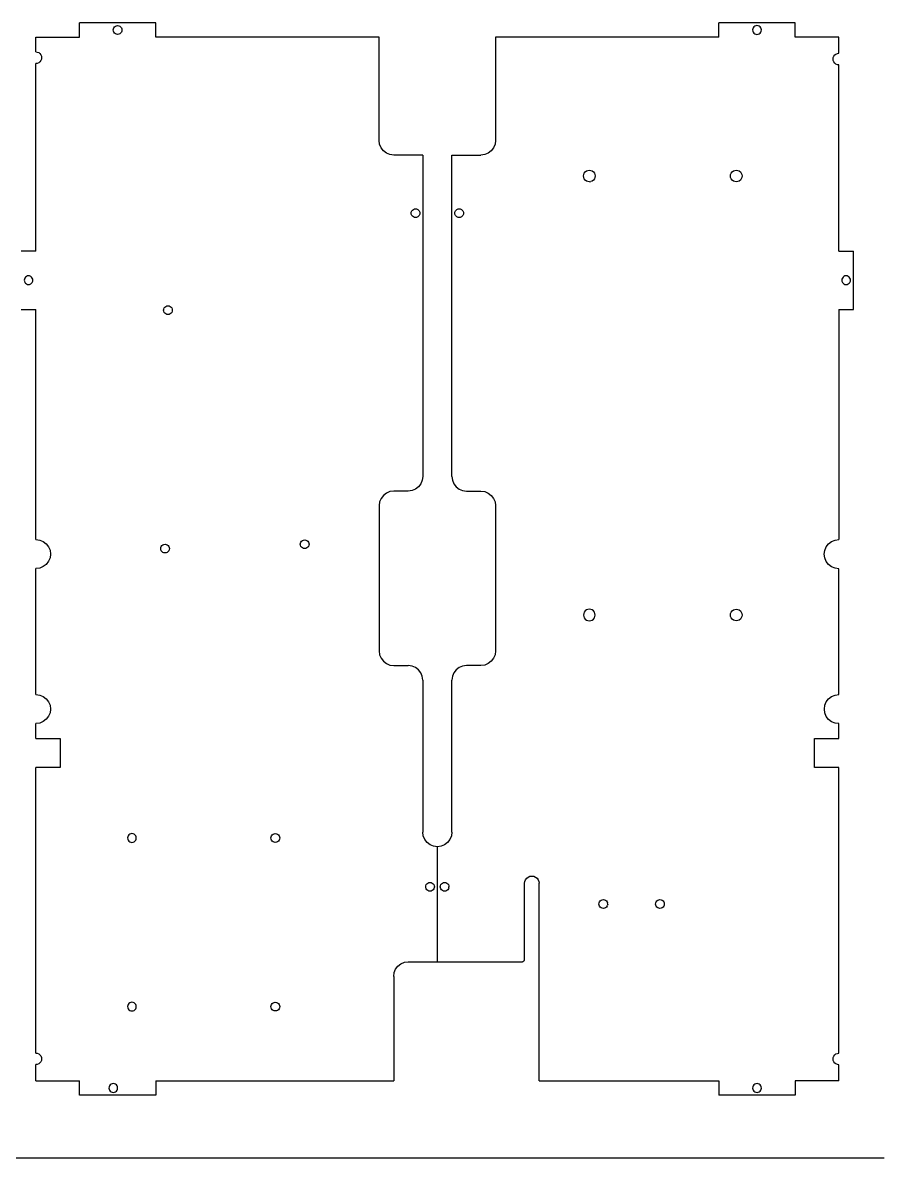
# Model space of a CAD drawing. Extents: x -11 to 589, y -194 to 206.
# Drawn here: x 292.9 to 589.1, y -194.5 to 196.1 of the extents above; entities that cross this region are included whole.
import ezdxf

# ---------------------------------------------------------------- set-up
doc = ezdxf.new("R2010")
doc.units = 0
doc.layers.get('0').update_dxf_attribs({"linetype": 'CONTINUOUS'})

msp = doc.modelspace()

# ---------------------------------------------------------------- linework, layer by layer
for p, q in [((312.4, 191.09), (312.4, 196.09)), ((338.68, 196.09), (312.4, 196.09)), ((338.68, 191.09), (338.68, 196.09)), ((558.45, 196.09), (532.18, 196.09)), ((532.18, 191.09), (532.18, 196.09)), ((558.45, 191.09), (558.45, 196.09)), ((324.01, 193.59), (324.06, 193.98)), ((324.06, 193.2), (324.01, 193.59)), ((324.06, 193.98), (324.21, 194.34)), ((324.21, 192.84), (324.06, 193.2)), ((324.21, 194.34), (324.45, 194.65)), ((324.45, 192.53), (324.21, 192.84)), ((324.45, 194.65), (324.76, 194.89)), ((324.76, 192.29), (324.45, 192.53)), ((324.76, 194.89), (325.12, 195.04)), ((325.12, 192.14), (324.76, 192.29)), ((325.12, 195.04), (325.51, 195.09)), ((325.51, 192.09), (325.12, 192.14)), ((325.51, 195.09), (325.9, 195.04)), ((325.9, 192.14), (325.51, 192.09)), ((325.9, 195.04), (326.26, 194.89)), ((326.26, 192.29), (325.9, 192.14)), ((326.26, 194.89), (326.57, 194.65)), ((326.57, 192.53), (326.26, 192.29)), ((326.57, 194.65), (326.81, 194.34)), ((326.81, 192.84), (326.57, 192.53)), ((326.81, 194.34), (326.96, 193.98)), ((326.96, 193.2), (326.81, 192.84)), ((326.96, 193.98), (327.01, 193.59)), ((327.01, 193.59), (326.96, 193.2)), ((543.86, 193.98), (543.81, 193.59)), ((543.81, 193.59), (543.86, 193.2)), ((544.01, 194.34), (543.86, 193.98)), ((543.86, 193.2), (544.01, 192.84)), ((544.25, 194.65), (544.01, 194.34)), ((544.01, 192.84), (544.25, 192.53)), ((544.56, 194.89), (544.25, 194.65)), ((544.25, 192.53), (544.56, 192.29)), ((544.93, 195.04), (544.56, 194.89)), ((544.56, 192.29), (544.93, 192.14)), ((545.31, 195.09), (544.93, 195.04)), ((544.93, 192.14), (545.31, 192.09)), ((545.7, 195.04), (545.31, 195.09)), ((545.31, 192.09), (545.7, 192.14)), ((546.06, 194.89), (545.7, 195.04)), ((545.7, 192.14), (546.06, 192.29)), ((546.37, 194.65), (546.06, 194.89)), ((546.06, 192.29), (546.37, 192.53)), ((546.61, 194.34), (546.37, 194.65)), ((546.37, 192.53), (546.61, 192.84)), ((546.76, 193.98), (546.61, 194.34)), ((546.61, 192.84), (546.76, 193.2)), ((546.81, 193.59), (546.76, 193.98)), ((546.76, 193.2), (546.81, 193.59)), ((297.41, 186.05), (297.4, 191.09)), ((297.4, 191.09), (312.4, 191.09)), ((415.43, 191.09), (338.68, 191.09)), ((415.43, 155.59), (415.43, 191.09)), ((532.18, 191.09), (455.43, 191.09)), ((455.43, 191.09), (455.43, 155.59)), ((573.45, 191.09), (558.45, 191.09)), ((573.45, 185.59), (573.45, 191.09)), ((297.41, 186.05), (297.92, 185.99)), ((297.92, 185.99), (298.41, 185.79)), ((298.41, 185.79), (298.82, 185.47)), ((298.82, 185.47), (299.14, 185.05)), ((299.14, 185.05), (299.34, 184.57)), ((299.34, 184.57), (299.41, 184.05)), ((299.41, 184.05), (299.34, 183.54)), ((571.45, 183.59), (571.52, 184.11)), ((571.52, 183.07), (571.45, 183.59)), ((571.52, 184.11), (571.72, 184.59)), ((571.72, 184.59), (572.04, 185)), ((572.04, 185), (572.45, 185.32)), ((572.45, 185.32), (572.93, 185.52)), ((572.93, 185.52), (573.45, 185.59)), ((297.4, 117.56), (297.41, 182.05)), ((297.92, 182.12), (297.41, 182.05)), ((298.41, 182.32), (297.92, 182.12)), ((298.82, 182.64), (298.41, 182.32)), ((299.14, 183.05), (298.82, 182.64)), ((299.34, 183.54), (299.14, 183.05)), ((571.72, 182.59), (571.52, 183.07)), ((572.04, 182.17), (571.72, 182.59)), ((572.45, 181.86), (572.04, 182.17)), ((572.93, 181.66), (572.45, 181.86)), ((573.45, 181.59), (572.93, 181.66)), ((573.45, 117.56), (573.45, 181.59)), ((415.6, 154.3), (415.43, 155.59)), ((416.1, 153.09), (415.6, 154.3)), ((416.89, 152.06), (416.1, 153.09)), ((454.76, 153.09), (453.96, 152.06)), ((455.26, 154.3), (454.76, 153.09)), ((455.43, 155.59), (455.26, 154.3)), ((417.93, 151.26), (416.89, 152.06)), ((419.13, 150.76), (417.93, 151.26)), ((420.43, 150.59), (419.13, 150.76)), ((430.43, 150.59), (420.43, 150.59)), ((430.43, 150.59), (430.43, 40)), ((440.43, 150.59), (450.43, 150.59)), ((440.43, 40), (440.43, 150.59)), ((451.72, 150.76), (450.43, 150.59)), ((452.93, 151.26), (451.72, 150.76)), ((453.96, 152.06), (452.93, 151.26)), ((485.95, 144.37), (486.26, 144.78)), ((486.26, 144.78), (486.68, 145.1)), ((486.68, 145.1), (487.16, 145.3)), ((487.16, 145.3), (487.68, 145.37)), ((487.68, 145.37), (488.19, 145.3)), ((488.19, 145.3), (488.68, 145.1)), ((488.68, 145.1), (489.09, 144.78)), ((489.09, 144.78), (489.41, 144.37)), ((536.45, 144.37), (536.76, 144.78)), ((536.76, 144.78), (537.18, 145.1)), ((537.18, 145.1), (537.66, 145.3)), ((537.66, 145.3), (538.18, 145.37)), ((538.18, 145.37), (538.69, 145.3)), ((538.69, 145.3), (539.18, 145.1)), ((539.18, 145.1), (539.59, 144.78)), ((539.59, 144.78), (539.91, 144.37)), ((485.68, 143.37), (485.75, 143.89)), ((485.75, 142.85), (485.68, 143.37)), ((485.75, 143.89), (485.95, 144.37)), ((485.95, 142.37), (485.75, 142.85)), ((486.26, 141.95), (485.95, 142.37)), ((486.68, 141.64), (486.26, 141.95)), ((487.16, 141.44), (486.68, 141.64)), ((487.68, 141.37), (487.16, 141.44)), ((487.68, 141.37), (488.19, 141.44)), ((488.68, 141.64), (488.19, 141.44)), ((489.09, 141.95), (488.68, 141.64)), ((489.41, 142.37), (489.09, 141.95)), ((489.41, 144.37), (489.61, 143.89)), ((489.61, 142.85), (489.41, 142.37)), ((489.61, 143.89), (489.68, 143.37)), ((489.68, 143.37), (489.61, 142.85)), ((536.18, 143.37), (536.25, 143.89)), ((536.25, 142.85), (536.18, 143.37)), ((536.25, 143.89), (536.45, 144.37)), ((536.45, 142.37), (536.25, 142.85)), ((536.76, 141.95), (536.45, 142.37)), ((537.18, 141.64), (536.76, 141.95)), ((537.66, 141.44), (537.18, 141.64)), ((538.18, 141.37), (537.66, 141.44)), ((538.69, 141.44), (538.18, 141.37)), ((539.18, 141.64), (538.69, 141.44)), ((539.59, 141.95), (539.18, 141.64)), ((539.91, 142.37), (539.59, 141.95)), ((539.91, 144.37), (540.11, 143.89)), ((540.11, 142.85), (539.91, 142.37)), ((540.11, 143.89), (540.18, 143.37)), ((540.18, 143.37), (540.11, 142.85)), ((426.43, 130.59), (426.48, 130.98)), ((426.48, 130.2), (426.43, 130.59)), ((426.48, 130.98), (426.63, 131.34)), ((426.63, 129.84), (426.48, 130.2)), ((426.63, 131.34), (426.87, 131.65)), ((426.87, 129.53), (426.63, 129.84)), ((426.87, 131.65), (427.18, 131.89)), ((427.18, 129.29), (426.87, 129.53)), ((427.18, 131.89), (427.54, 132.04)), ((427.54, 129.14), (427.18, 129.29)), ((427.54, 132.04), (427.93, 132.09)), ((427.93, 129.09), (427.54, 129.14)), ((427.93, 132.09), (428.32, 132.04)), ((428.32, 129.14), (427.93, 129.09)), ((428.32, 132.04), (428.68, 131.89)), ((428.68, 129.29), (428.32, 129.14)), ((428.68, 131.89), (428.99, 131.65)), ((428.99, 129.53), (428.68, 129.29)), ((428.99, 131.65), (429.23, 131.34)), ((429.23, 129.84), (428.99, 129.53)), ((429.23, 131.34), (429.38, 130.98)), ((429.38, 130.2), (429.23, 129.84)), ((429.38, 130.98), (429.43, 130.59)), ((429.43, 130.59), (429.38, 130.2)), ((441.43, 130.59), (441.48, 130.98)), ((441.48, 130.2), (441.43, 130.59)), ((441.48, 130.98), (441.63, 131.34)), ((441.63, 129.84), (441.48, 130.2)), ((441.63, 131.34), (441.87, 131.65)), ((441.87, 129.53), (441.63, 129.84)), ((441.87, 131.65), (442.18, 131.89)), ((442.18, 129.29), (441.87, 129.53)), ((442.18, 131.89), (442.54, 132.04)), ((442.54, 129.14), (442.18, 129.29)), ((442.54, 132.04), (442.93, 132.09)), ((442.93, 129.09), (442.54, 129.14)), ((442.93, 132.09), (443.32, 132.04)), ((443.32, 129.14), (442.93, 129.09)), ((443.32, 132.04), (443.68, 131.89)), ((443.68, 129.29), (443.32, 129.14)), ((443.68, 131.89), (443.99, 131.65)), ((443.99, 129.53), (443.68, 129.29)), ((443.99, 131.65), (444.23, 131.34)), ((444.23, 129.84), (443.99, 129.53)), ((444.23, 131.34), (444.38, 130.98)), ((444.38, 130.2), (444.23, 129.84)), ((444.38, 130.98), (444.43, 130.59)), ((444.43, 130.59), (444.38, 130.2)), ((297.4, 117.56), (292.41, 117.56)), ((573.45, 117.56), (578.45, 117.56)), ((578.45, 97.5), (578.45, 117.56)), ((293.46, 107.92), (293.41, 107.53)), ((293.41, 107.53), (293.46, 107.14)), ((293.61, 108.28), (293.46, 107.92)), ((293.46, 107.14), (293.61, 106.78)), ((293.84, 108.59), (293.61, 108.28)), ((293.61, 106.78), (293.84, 106.47)), ((294.16, 108.83), (293.84, 108.59)), ((293.84, 106.47), (294.16, 106.23)), ((294.52, 108.98), (294.16, 108.83)), ((294.16, 106.23), (294.52, 106.08)), ((294.91, 109.03), (294.52, 108.98)), ((294.52, 106.08), (294.91, 106.03)), ((295.29, 108.98), (294.91, 109.03)), ((294.91, 106.03), (295.29, 106.08)), ((295.66, 108.83), (295.29, 108.98)), ((295.29, 106.08), (295.66, 106.23)), ((295.97, 108.59), (295.66, 108.83)), ((295.66, 106.23), (295.97, 106.47)), ((296.2, 108.28), (295.97, 108.59)), ((295.97, 106.47), (296.2, 106.78)), ((296.35, 107.92), (296.2, 108.28)), ((296.2, 106.78), (296.35, 107.14)), ((296.41, 107.53), (296.35, 107.92)), ((296.35, 107.14), (296.41, 107.53)), ((574.5, 107.92), (574.45, 107.53)), ((574.45, 107.53), (574.5, 107.14)), ((574.65, 108.28), (574.5, 107.92)), ((574.5, 107.14), (574.65, 106.78)), ((574.89, 108.59), (574.65, 108.28)), ((574.65, 106.78), (574.89, 106.47)), ((575.2, 108.83), (574.89, 108.59)), ((574.89, 106.47), (575.2, 106.23)), ((575.56, 108.98), (575.2, 108.83)), ((575.2, 106.23), (575.56, 106.08)), ((575.95, 109.03), (575.56, 108.98)), ((575.56, 106.08), (575.95, 106.03)), ((576.34, 108.98), (575.95, 109.03)), ((575.95, 106.03), (576.34, 106.08)), ((576.7, 108.83), (576.34, 108.98)), ((576.34, 106.08), (576.7, 106.23)), ((577.01, 108.59), (576.7, 108.83)), ((576.7, 106.23), (577.01, 106.47)), ((577.25, 108.28), (577.01, 108.59)), ((577.01, 106.47), (577.25, 106.78)), ((577.4, 107.92), (577.25, 108.28)), ((577.25, 106.78), (577.4, 107.14)), ((577.45, 107.53), (577.4, 107.92)), ((577.4, 107.14), (577.45, 107.53)), ((341.38, 97.61), (341.53, 97.97)), ((341.53, 97.97), (341.77, 98.29)), ((341.77, 98.29), (342.08, 98.52)), ((342.08, 98.52), (342.44, 98.67)), ((342.44, 98.67), (342.83, 98.72)), ((342.83, 98.72), (343.22, 98.67)), ((343.22, 98.67), (343.58, 98.52)), ((343.58, 98.52), (343.89, 98.29)), ((343.89, 98.29), (344.13, 97.97)), ((344.13, 97.97), (344.28, 97.61)), ((292.41, 97.5), (297.46, 97.5)), ((297.46, 18.34), (297.46, 97.5)), ((341.33, 97.22), (341.38, 97.61)), ((341.38, 96.84), (341.33, 97.22)), ((341.53, 96.47), (341.38, 96.84)), ((341.77, 96.16), (341.53, 96.47)), ((342.08, 95.93), (341.77, 96.16)), ((342.44, 95.78), (342.08, 95.93)), ((342.83, 95.72), (342.44, 95.78)), ((343.22, 95.78), (342.83, 95.72)), ((343.58, 95.93), (343.22, 95.78)), ((343.89, 96.16), (343.58, 95.93)), ((344.13, 96.47), (343.89, 96.16)), ((344.28, 96.84), (344.13, 96.47)), ((344.28, 97.61), (344.33, 97.22)), ((344.33, 97.22), (344.28, 96.84)), ((573.45, 97.5), (578.45, 97.5)), ((573.45, 97.5), (573.45, 18.31)), ((430.43, 40), (430.26, 38.71)), ((440.43, 40), (440.6, 38.71)), ((426.72, 35.17), (425.43, 35)), ((427.93, 35.67), (426.72, 35.17)), ((428.96, 36.46), (427.93, 35.67)), ((429.76, 37.5), (428.96, 36.46)), ((430.26, 38.71), (429.76, 37.5)), ((440.6, 38.71), (441.1, 37.5)), ((441.1, 37.5), (441.89, 36.46)), ((441.89, 36.46), (442.93, 35.67)), ((442.93, 35.67), (444.13, 35.17)), ((444.13, 35.17), (445.43, 35)), ((415.6, 31.29), (415.43, 30)), ((416.1, 32.5), (415.6, 31.29)), ((416.89, 33.53), (416.1, 32.5)), ((417.93, 34.33), (416.89, 33.53)), ((419.13, 34.83), (417.93, 34.33)), ((420.43, 35), (419.13, 34.83)), ((425.43, 35), (420.43, 35)), ((445.43, 35), (450.43, 35)), ((450.43, 35), (451.72, 34.83)), ((451.72, 34.83), (452.93, 34.33)), ((452.93, 34.33), (453.96, 33.53)), ((453.96, 33.53), (454.76, 32.5)), ((454.76, 32.5), (455.26, 31.29)), ((455.26, 31.29), (455.43, 30)), ((415.43, 30), (415.43, -20)), ((455.43, 30), (455.43, -20)), ((297.46, 18.34), (298.75, 18.17)), ((298.75, 18.17), (299.96, 17.67)), ((299.96, 17.67), (300.99, 16.87)), ((300.99, 16.87), (301.79, 15.84)), ((301.79, 15.84), (302.29, 14.63)), ((340.38, 15.61), (340.53, 15.97)), ((340.53, 15.97), (340.77, 16.29)), ((340.77, 16.29), (341.08, 16.52)), ((341.08, 16.52), (341.44, 16.67)), ((341.44, 16.67), (341.83, 16.72)), ((341.83, 16.72), (342.22, 16.67)), ((342.22, 16.67), (342.58, 16.52)), ((342.58, 16.52), (342.89, 16.29)), ((342.89, 16.29), (343.13, 15.97)), ((343.13, 15.97), (343.28, 15.61)), ((388.33, 16.72), (388.38, 17.11)), ((388.38, 16.34), (388.33, 16.72)), ((388.38, 17.11), (388.53, 17.47)), ((388.53, 15.97), (388.38, 16.34)), ((388.53, 17.47), (388.77, 17.79)), ((388.77, 15.66), (388.53, 15.97)), ((388.77, 17.79), (389.08, 18.02)), ((389.08, 15.43), (388.77, 15.66)), ((389.08, 18.02), (389.44, 18.17)), ((389.44, 18.17), (389.83, 18.22)), ((389.83, 18.22), (390.22, 18.17)), ((390.22, 18.17), (390.58, 18.02)), ((390.58, 18.02), (390.89, 17.79)), ((390.89, 15.66), (390.58, 15.43)), ((390.89, 17.79), (391.13, 17.47)), ((391.13, 15.97), (390.89, 15.66)), ((391.13, 17.47), (391.28, 17.11)), ((391.28, 16.34), (391.13, 15.97)), ((391.28, 17.11), (391.33, 16.72)), ((391.33, 16.72), (391.28, 16.34)), ((568.62, 14.61), (569.12, 15.81)), ((569.12, 15.81), (569.91, 16.85)), ((569.91, 16.85), (570.95, 17.65)), ((570.95, 17.65), (572.16, 18.14)), ((572.16, 18.14), (573.45, 18.31)), ((302.29, 12.04), (301.79, 10.84)), ((302.29, 14.63), (302.46, 13.34)), ((302.46, 13.34), (302.29, 12.04)), ((340.33, 15.22), (340.38, 15.61)), ((340.38, 14.84), (340.33, 15.22)), ((340.53, 14.47), (340.38, 14.84)), ((340.77, 14.16), (340.53, 14.47)), ((341.08, 13.93), (340.77, 14.16)), ((341.44, 13.78), (341.08, 13.93)), ((341.83, 13.72), (341.44, 13.78)), ((342.22, 13.78), (341.83, 13.72)), ((342.58, 13.93), (342.22, 13.78)), ((342.89, 14.16), (342.58, 13.93)), ((343.13, 14.47), (342.89, 14.16)), ((343.28, 14.84), (343.13, 14.47)), ((343.28, 15.61), (343.33, 15.22)), ((343.33, 15.22), (343.28, 14.84)), ((389.44, 15.28), (389.08, 15.43)), ((389.83, 15.22), (389.44, 15.28)), ((390.22, 15.28), (389.83, 15.22)), ((390.58, 15.43), (390.22, 15.28)), ((568.45, 13.31), (568.62, 14.61)), ((568.62, 12.02), (568.45, 13.31)), ((569.12, 10.81), (568.62, 12.02)), ((298.75, 8.51), (297.46, 8.34)), ((297.46, -34.97), (297.46, 8.34)), ((299.96, 9.01), (298.75, 8.51)), ((300.99, 9.8), (299.96, 9.01)), ((301.79, 10.84), (300.99, 9.8)), ((569.91, 9.78), (569.12, 10.81)), ((570.95, 8.98), (569.91, 9.78)), ((572.16, 8.49), (570.95, 8.98)), ((573.45, 8.31), (572.16, 8.49)), ((573.46, -34.99), (573.45, 8.31)), ((485.75, -7.11), (485.68, -7.63)), ((485.68, -7.63), (485.75, -8.15)), ((485.95, -6.63), (485.75, -7.11)), ((486.26, -6.22), (485.95, -6.63)), ((486.68, -5.9), (486.26, -6.22)), ((487.16, -5.7), (486.68, -5.9)), ((487.68, -5.63), (487.16, -5.7)), ((488.19, -5.7), (487.68, -5.63)), ((488.68, -5.9), (488.19, -5.7)), ((489.09, -6.22), (488.68, -5.9)), ((489.41, -6.63), (489.09, -6.22)), ((489.61, -7.11), (489.41, -6.63)), ((489.68, -7.63), (489.61, -7.11)), ((489.61, -8.15), (489.68, -7.63)), ((536.18, -7.63), (536.25, -7.11)), ((536.25, -8.15), (536.18, -7.63)), ((536.25, -7.11), (536.45, -6.63)), ((536.45, -6.63), (536.76, -6.22)), ((536.76, -6.22), (537.18, -5.9)), ((537.18, -5.9), (537.66, -5.7)), ((537.66, -5.7), (538.18, -5.63)), ((538.18, -5.63), (538.69, -5.7)), ((538.69, -5.7), (539.18, -5.9)), ((539.18, -5.9), (539.59, -6.22)), ((539.59, -6.22), (539.91, -6.63)), ((539.91, -6.63), (540.11, -7.11)), ((540.11, -7.11), (540.18, -7.63)), ((540.18, -7.63), (540.11, -8.15)), ((485.75, -8.15), (485.95, -8.63)), ((485.95, -8.63), (486.26, -9.05)), ((486.26, -9.05), (486.68, -9.36)), ((486.68, -9.36), (487.16, -9.56)), ((487.16, -9.56), (487.68, -9.63)), ((487.68, -9.63), (488.19, -9.56)), ((488.19, -9.56), (488.68, -9.36)), ((488.68, -9.36), (489.09, -9.05)), ((489.09, -9.05), (489.41, -8.63)), ((489.41, -8.63), (489.61, -8.15)), ((536.45, -8.63), (536.25, -8.15)), ((536.76, -9.05), (536.45, -8.63)), ((537.18, -9.36), (536.76, -9.05)), ((537.66, -9.56), (537.18, -9.36)), ((538.18, -9.63), (537.66, -9.56)), ((538.69, -9.56), (538.18, -9.63)), ((539.18, -9.36), (538.69, -9.56)), ((539.59, -9.05), (539.18, -9.36)), ((539.91, -8.63), (539.59, -9.05)), ((540.11, -8.15), (539.91, -8.63)), ((415.43, -20), (415.6, -21.29)), ((415.6, -21.29), (416.1, -22.5)), ((416.1, -22.5), (416.89, -23.54)), ((454.76, -22.5), (453.96, -23.54)), ((455.26, -21.29), (454.76, -22.5)), ((455.43, -20), (455.26, -21.29)), ((416.89, -23.54), (417.93, -24.33)), ((417.93, -24.33), (419.13, -24.83)), ((419.13, -24.83), (420.43, -25)), ((420.43, -25), (425.43, -25)), ((426.72, -25.17), (425.43, -25)), ((427.93, -25.67), (426.72, -25.17)), ((428.96, -26.46), (427.93, -25.67)), ((429.76, -27.5), (428.96, -26.46)), ((441.89, -26.47), (441.1, -27.5)), ((442.93, -25.67), (441.89, -26.47)), ((444.13, -25.17), (442.93, -25.67)), ((445.43, -25), (444.13, -25.17)), ((450.43, -25), (445.43, -25)), ((451.72, -24.83), (450.43, -25)), ((452.93, -24.33), (451.72, -24.83)), ((453.96, -23.54), (452.93, -24.33)), ((430.26, -28.71), (429.76, -27.5)), ((430.43, -30), (430.26, -28.71)), ((430.43, -30), (430.43, -82.32)), ((440.6, -28.71), (440.43, -30)), ((440.43, -82.32), (440.43, -30)), ((441.1, -27.5), (440.6, -28.71)), ((297.46, -34.97), (298.75, -35.14)), ((298.75, -35.14), (299.96, -35.64)), ((572.17, -35.16), (573.46, -34.99)), ((299.96, -35.64), (300.99, -36.43)), ((300.99, -36.43), (301.79, -37.47)), ((301.79, -37.47), (302.29, -38.67)), ((302.29, -38.67), (302.46, -39.97)), ((568.46, -39.99), (568.63, -38.69)), ((568.63, -38.69), (569.13, -37.49)), ((569.13, -37.49), (569.92, -36.45)), ((569.92, -36.45), (570.96, -35.66)), ((570.96, -35.66), (572.17, -35.16)), ((301.79, -42.47), (300.99, -43.5)), ((302.29, -41.26), (301.79, -42.47)), ((302.46, -39.97), (302.29, -41.26)), ((568.63, -41.28), (568.46, -39.99)), ((569.13, -42.49), (568.63, -41.28)), ((569.92, -43.52), (569.13, -42.49)), ((298.75, -44.8), (297.46, -44.97)), ((297.46, -50.13), (297.46, -44.97)), ((299.96, -44.3), (298.75, -44.8)), ((300.99, -43.5), (299.96, -44.3)), ((570.96, -44.32), (569.92, -43.52)), ((572.17, -44.82), (570.96, -44.32)), ((573.46, -44.99), (572.17, -44.82)), ((573.45, -50.13), (573.46, -44.99)), ((297.46, -50.13), (305.75, -50.13)), ((305.75, -50.13), (305.75, -60.13)), ((565.1, -60.13), (565.1, -50.13)), ((565.1, -50.13), (573.45, -50.13)), ((305.75, -60.13), (297.4, -60.13)), ((297.4, -158.28), (297.4, -60.13)), ((573.45, -60.13), (565.1, -60.13)), ((573.45, -158.32), (573.45, -60.13)), ((328.98, -83.93), (328.93, -84.32)), ((328.93, -84.32), (328.98, -84.71)), ((329.13, -83.57), (328.98, -83.93)), ((328.98, -84.71), (329.13, -85.07)), ((329.37, -83.26), (329.13, -83.57)), ((329.13, -85.07), (329.37, -85.38)), ((329.68, -83.02), (329.37, -83.26)), ((329.37, -85.38), (329.68, -85.62)), ((330.04, -82.87), (329.68, -83.02)), ((329.68, -85.62), (330.04, -85.77)), ((330.43, -82.82), (330.04, -82.87)), ((330.04, -85.77), (330.43, -85.82)), ((330.82, -82.87), (330.43, -82.82)), ((330.43, -85.82), (330.82, -85.77)), ((331.18, -83.02), (330.82, -82.87)), ((330.82, -85.77), (331.18, -85.62)), ((331.49, -83.26), (331.18, -83.02)), ((331.18, -85.62), (331.49, -85.38)), ((331.73, -83.57), (331.49, -83.26)), ((331.49, -85.38), (331.73, -85.07)), ((331.88, -83.93), (331.73, -83.57)), ((331.73, -85.07), (331.88, -84.71)), ((331.93, -84.32), (331.88, -83.93)), ((331.88, -84.71), (331.93, -84.32)), ((378.23, -84.32), (378.28, -83.93)), ((378.28, -84.71), (378.23, -84.32)), ((378.28, -83.93), (378.43, -83.57)), ((378.43, -85.07), (378.28, -84.71)), ((378.43, -83.57), (378.67, -83.26)), ((378.67, -85.38), (378.43, -85.07)), ((378.67, -83.26), (378.98, -83.02)), ((378.98, -85.62), (378.67, -85.38)), ((378.98, -83.02), (379.34, -82.87)), ((379.34, -85.77), (378.98, -85.62)), ((379.34, -82.87), (379.73, -82.82)), ((379.73, -85.82), (379.34, -85.77)), ((379.73, -82.82), (380.12, -82.87)), ((380.12, -85.77), (379.73, -85.82)), ((380.12, -82.87), (380.48, -83.02)), ((380.48, -85.62), (380.12, -85.77)), ((380.48, -83.02), (380.79, -83.26)), ((380.79, -85.38), (380.48, -85.62)), ((380.79, -83.26), (381.03, -83.57)), ((381.03, -85.07), (380.79, -85.38)), ((381.03, -83.57), (381.18, -83.93)), ((381.18, -84.71), (381.03, -85.07)), ((381.18, -83.93), (381.23, -84.32)), ((381.23, -84.32), (381.18, -84.71)), ((430.6, -83.61), (430.43, -82.32)), ((431.1, -84.82), (430.6, -83.61)), ((431.89, -85.85), (431.1, -84.82)), ((432.93, -86.65), (431.89, -85.85)), ((438.96, -85.85), (437.93, -86.65)), ((439.76, -84.82), (438.96, -85.85)), ((440.26, -83.61), (439.76, -84.82)), ((440.43, -82.32), (440.26, -83.61)), ((434.13, -87.15), (432.93, -86.65)), ((435.43, -87.32), (434.13, -87.15)), ((436.72, -87.15), (435.43, -87.32)), ((435.43, -126.91), (435.43, -87.32)), ((437.93, -86.65), (436.72, -87.15)), ((466.68, -97.74), (467.28, -97.49)), ((467.28, -97.49), (467.93, -97.41)), ((467.93, -97.41), (468.57, -97.49)), ((468.57, -97.49), (469.18, -97.74)), ((431.43, -101.11), (431.48, -100.72)), ((431.48, -101.5), (431.43, -101.11)), ((431.48, -100.72), (431.63, -100.36)), ((431.63, -101.86), (431.48, -101.5)), ((431.63, -100.36), (431.87, -100.05)), ((431.87, -100.05), (432.18, -99.81)), ((432.18, -99.81), (432.54, -99.66)), ((432.54, -99.66), (432.93, -99.61)), ((432.93, -99.61), (433.32, -99.66)), ((433.32, -99.66), (433.68, -99.81)), ((433.68, -99.81), (433.99, -100.05)), ((433.99, -100.05), (434.23, -100.36)), ((434.23, -100.36), (434.38, -100.72)), ((434.38, -101.5), (434.23, -101.86)), ((434.38, -100.72), (434.43, -101.11)), ((434.43, -101.11), (434.38, -101.5)), ((436.43, -101.11), (436.48, -100.72)), ((436.48, -101.5), (436.43, -101.11)), ((436.48, -100.72), (436.63, -100.36)), ((436.63, -101.86), (436.48, -101.5)), ((436.63, -100.36), (436.87, -100.05)), ((436.87, -100.05), (437.18, -99.81)), ((437.18, -99.81), (437.54, -99.66)), ((437.54, -99.66), (437.93, -99.61)), ((437.93, -99.61), (438.32, -99.66)), ((438.32, -99.66), (438.68, -99.81)), ((438.68, -99.81), (438.99, -100.05)), ((438.99, -100.05), (439.23, -100.36)), ((439.23, -100.36), (439.38, -100.72)), ((439.38, -101.5), (439.23, -101.86)), ((439.38, -100.72), (439.43, -101.11)), ((439.38, -101.5), (439.43, -101.11)), ((465.42, -126.04), (465.43, -99.91)), ((465.43, -99.91), (465.51, -99.26)), ((465.51, -99.26), (465.76, -98.66)), ((465.76, -98.66), (466.16, -98.14)), ((466.16, -98.14), (466.68, -97.74)), ((469.18, -97.74), (469.69, -98.14)), ((469.69, -98.14), (470.09, -98.66)), ((470.09, -98.66), (470.34, -99.26)), ((470.34, -99.26), (470.43, -99.91)), ((470.43, -167.82), (470.43, -99.91)), ((431.87, -102.17), (431.63, -101.86)), ((432.18, -102.41), (431.87, -102.17)), ((432.54, -102.56), (432.18, -102.41)), ((432.93, -102.61), (432.54, -102.56)), ((433.32, -102.56), (432.93, -102.61)), ((433.68, -102.41), (433.32, -102.56)), ((433.99, -102.17), (433.68, -102.41)), ((434.23, -101.86), (433.99, -102.17)), ((436.87, -102.17), (436.63, -101.86)), ((437.18, -102.41), (436.87, -102.17)), ((437.54, -102.56), (437.18, -102.41)), ((437.93, -102.61), (437.54, -102.56)), ((438.32, -102.56), (437.93, -102.61)), ((438.68, -102.41), (438.32, -102.56)), ((438.99, -102.17), (438.68, -102.41)), ((439.23, -101.86), (438.99, -102.17)), ((491, -107.03), (491.05, -106.64)), ((491.05, -107.42), (491, -107.03)), ((491.05, -106.64), (491.2, -106.28)), ((491.2, -107.78), (491.05, -107.42)), ((491.2, -106.28), (491.44, -105.97)), ((491.44, -108.09), (491.2, -107.78)), ((491.44, -105.97), (491.75, -105.73)), ((491.75, -108.33), (491.44, -108.09)), ((491.75, -105.73), (492.11, -105.58)), ((492.11, -108.48), (491.75, -108.33)), ((492.11, -105.58), (492.5, -105.53)), ((492.5, -108.53), (492.11, -108.48)), ((492.5, -105.53), (492.89, -105.58)), ((492.89, -108.48), (492.5, -108.53)), ((492.89, -105.58), (493.25, -105.73)), ((493.25, -108.33), (492.89, -108.48)), ((493.25, -105.73), (493.56, -105.97)), ((493.56, -108.09), (493.25, -108.33)), ((493.56, -105.97), (493.8, -106.28)), ((493.8, -107.78), (493.56, -108.09)), ((493.8, -106.28), (493.95, -106.64)), ((493.8, -107.78), (493.95, -107.42)), ((494, -107.03), (493.95, -106.64)), ((494, -107.03), (493.95, -107.42)), ((510.45, -107.03), (510.5, -106.64)), ((510.5, -107.42), (510.45, -107.03)), ((510.5, -106.64), (510.65, -106.28)), ((510.65, -107.78), (510.5, -107.42)), ((510.65, -106.28), (510.89, -105.97)), ((510.89, -108.09), (510.65, -107.78)), ((510.89, -105.97), (511.2, -105.73)), ((511.2, -108.33), (510.89, -108.09)), ((511.2, -105.73), (511.56, -105.58)), ((511.56, -108.48), (511.2, -108.33)), ((511.56, -105.58), (511.95, -105.53)), ((511.95, -108.53), (511.56, -108.48)), ((511.95, -105.53), (512.34, -105.58)), ((512.34, -108.48), (511.95, -108.53)), ((512.34, -105.58), (512.7, -105.73)), ((512.7, -108.33), (512.34, -108.48)), ((512.7, -105.73), (513.01, -105.97)), ((513.01, -108.09), (512.7, -108.33)), ((513.01, -105.97), (513.25, -106.28)), ((513.25, -107.78), (513.01, -108.09)), ((513.25, -106.28), (513.4, -106.64)), ((513.4, -107.42), (513.25, -107.78)), ((513.4, -106.64), (513.45, -107.03)), ((513.45, -107.03), (513.4, -107.42)), ((421.1, -129.41), (421.89, -128.37)), ((421.89, -128.37), (422.93, -127.58)), ((422.93, -127.58), (424.13, -127.08)), ((424.13, -127.08), (425.43, -126.91)), ((425.43, -126.91), (435.43, -126.91)), ((435.43, -126.91), (464.56, -126.9)), ((464.56, -126.9), (464.69, -126.87)), ((464.69, -126.87), (464.81, -126.83)), ((464.81, -126.83), (464.93, -126.77)), ((464.93, -126.77), (465.04, -126.7)), ((465.04, -126.7), (465.13, -126.61)), ((465.13, -126.61), (465.22, -126.52)), ((465.22, -126.52), (465.29, -126.41)), ((465.29, -126.41), (465.35, -126.29)), ((465.35, -126.29), (465.39, -126.17)), ((465.39, -126.17), (465.42, -126.04)), ((420.43, -131.91), (420.6, -130.61)), ((420.43, -131.91), (420.43, -167.82)), ((420.6, -130.61), (421.1, -129.41)), ((328.98, -141.93), (328.93, -142.32)), ((328.93, -142.32), (328.98, -142.71)), ((329.13, -141.57), (328.98, -141.93)), ((328.98, -142.71), (329.13, -143.07)), ((329.37, -141.26), (329.13, -141.57)), ((329.13, -143.07), (329.37, -143.38)), ((329.68, -141.02), (329.37, -141.26)), ((329.37, -143.38), (329.68, -143.62)), ((330.04, -140.87), (329.68, -141.02)), ((329.68, -143.62), (330.04, -143.77)), ((330.43, -140.82), (330.04, -140.87)), ((330.04, -143.77), (330.43, -143.82)), ((330.82, -140.87), (330.43, -140.82)), ((330.43, -143.82), (330.82, -143.77)), ((331.18, -141.02), (330.82, -140.87)), ((330.82, -143.77), (331.18, -143.62)), ((331.49, -141.26), (331.18, -141.02)), ((331.18, -143.62), (331.49, -143.38)), ((331.73, -141.57), (331.49, -141.26)), ((331.49, -143.38), (331.73, -143.07)), ((331.88, -141.93), (331.73, -141.57)), ((331.73, -143.07), (331.88, -142.71)), ((331.93, -142.32), (331.88, -141.93)), ((331.88, -142.71), (331.93, -142.32)), ((378.23, -142.32), (378.28, -141.93)), ((378.28, -142.71), (378.23, -142.32)), ((378.28, -141.93), (378.43, -141.57)), ((378.43, -143.07), (378.28, -142.71)), ((378.43, -141.57), (378.67, -141.26)), ((378.67, -143.38), (378.43, -143.07)), ((378.67, -141.26), (378.98, -141.02)), ((378.98, -143.62), (378.67, -143.38)), ((378.98, -141.02), (379.34, -140.87)), ((379.34, -143.77), (378.98, -143.62)), ((379.34, -140.87), (379.73, -140.82)), ((379.73, -143.82), (379.34, -143.77)), ((379.73, -140.82), (380.12, -140.87)), ((380.12, -143.77), (379.73, -143.82)), ((380.12, -140.87), (380.48, -141.02)), ((380.48, -143.62), (380.12, -143.77)), ((380.48, -141.02), (380.79, -141.26)), ((380.79, -143.38), (380.48, -143.62)), ((380.79, -141.26), (381.03, -141.57)), ((381.03, -143.07), (380.79, -143.38)), ((381.03, -141.57), (381.18, -141.93)), ((381.18, -142.71), (381.03, -143.07)), ((381.18, -141.93), (381.23, -142.32)), ((381.23, -142.32), (381.18, -142.71)), ((297.4, -158.28), (297.92, -158.35)), ((297.92, -158.35), (298.4, -158.55)), ((298.4, -158.55), (298.82, -158.87)), ((298.82, -158.87), (299.14, -159.28)), ((299.14, -159.28), (299.34, -159.77)), ((299.34, -159.77), (299.4, -160.28)), ((571.45, -160.32), (571.52, -159.8)), ((571.52, -159.8), (571.72, -159.32)), ((571.72, -159.32), (572.04, -158.91)), ((572.04, -158.91), (572.45, -158.59)), ((572.45, -158.59), (572.93, -158.39)), ((572.93, -158.39), (573.45, -158.32)), ((297.92, -162.22), (297.4, -162.28)), ((297.4, -167.82), (297.4, -162.28)), ((298.4, -162.02), (297.92, -162.22)), ((298.82, -161.7), (298.4, -162.02)), ((299.14, -161.28), (298.82, -161.7)), ((299.34, -160.8), (299.14, -161.28)), ((299.4, -160.28), (299.34, -160.8)), ((571.52, -160.84), (571.45, -160.32)), ((571.72, -161.32), (571.52, -160.84)), ((572.04, -161.74), (571.72, -161.32)), ((572.45, -162.05), (572.04, -161.74)), ((572.93, -162.25), (572.45, -162.05)), ((573.45, -162.32), (572.93, -162.25)), ((573.45, -167.82), (573.45, -162.32)), ((297.4, -167.82), (312.4, -167.82)), ((312.4, -172.82), (312.4, -167.82)), ((338.68, -167.82), (420.43, -167.82)), ((338.68, -167.82), (338.68, -172.82)), ((470.43, -167.82), (532.19, -167.82)), ((532.19, -167.82), (532.19, -172.82)), ((573.45, -167.82), (558.45, -167.82)), ((558.45, -167.82), (558.45, -172.82)), ((322.59, -169.93), (322.54, -170.32)), ((322.54, -170.32), (322.59, -170.71)), ((322.74, -169.57), (322.59, -169.93)), ((322.59, -170.71), (322.74, -171.07)), ((322.98, -169.26), (322.74, -169.57)), ((322.74, -171.07), (322.98, -171.38)), ((323.29, -169.02), (322.98, -169.26)), ((322.98, -171.38), (323.29, -171.62)), ((323.65, -168.87), (323.29, -169.02)), ((323.29, -171.62), (323.65, -171.77)), ((324.04, -168.82), (323.65, -168.87)), ((323.65, -171.77), (324.04, -171.82)), ((324.43, -168.87), (324.04, -168.82)), ((324.04, -171.82), (324.43, -171.77)), ((324.79, -169.02), (324.43, -168.87)), ((324.43, -171.77), (324.79, -171.62)), ((325.1, -169.26), (324.79, -169.02)), ((324.79, -171.62), (325.1, -171.38)), ((325.34, -169.57), (325.1, -169.26)), ((325.1, -171.38), (325.34, -171.07)), ((325.49, -169.93), (325.34, -169.57)), ((325.34, -171.07), (325.49, -170.71)), ((325.54, -170.32), (325.49, -169.93)), ((325.49, -170.71), (325.54, -170.32)), ((543.87, -169.93), (543.82, -170.32)), ((543.82, -170.32), (543.87, -170.71)), ((544.02, -169.57), (543.87, -169.93)), ((543.87, -170.71), (544.02, -171.07)), ((544.26, -169.26), (544.02, -169.57)), ((544.02, -171.07), (544.26, -171.38)), ((544.57, -169.02), (544.26, -169.26)), ((544.26, -171.38), (544.57, -171.62)), ((544.93, -168.87), (544.57, -169.02)), ((544.57, -171.62), (544.93, -171.77)), ((545.32, -168.82), (544.93, -168.87)), ((544.93, -171.77), (545.32, -171.82)), ((545.71, -168.87), (545.32, -168.82)), ((545.32, -171.82), (545.71, -171.77)), ((546.07, -169.02), (545.71, -168.87)), ((545.71, -171.77), (546.07, -171.62)), ((546.38, -169.26), (546.07, -169.02)), ((546.07, -171.62), (546.38, -171.38)), ((546.62, -169.57), (546.38, -169.26)), ((546.38, -171.38), (546.62, -171.07)), ((546.77, -169.93), (546.62, -169.57)), ((546.62, -171.07), (546.77, -170.71)), ((546.82, -170.32), (546.77, -169.93)), ((546.77, -170.71), (546.82, -170.32)), ((338.68, -172.82), (312.4, -172.82)), ((558.45, -172.82), (532.19, -172.82)), ((589.06, -194.49), (278.47, -194.49))]:
    msp.add_line(p, q)

doc.saveas('drawing.dxf')
